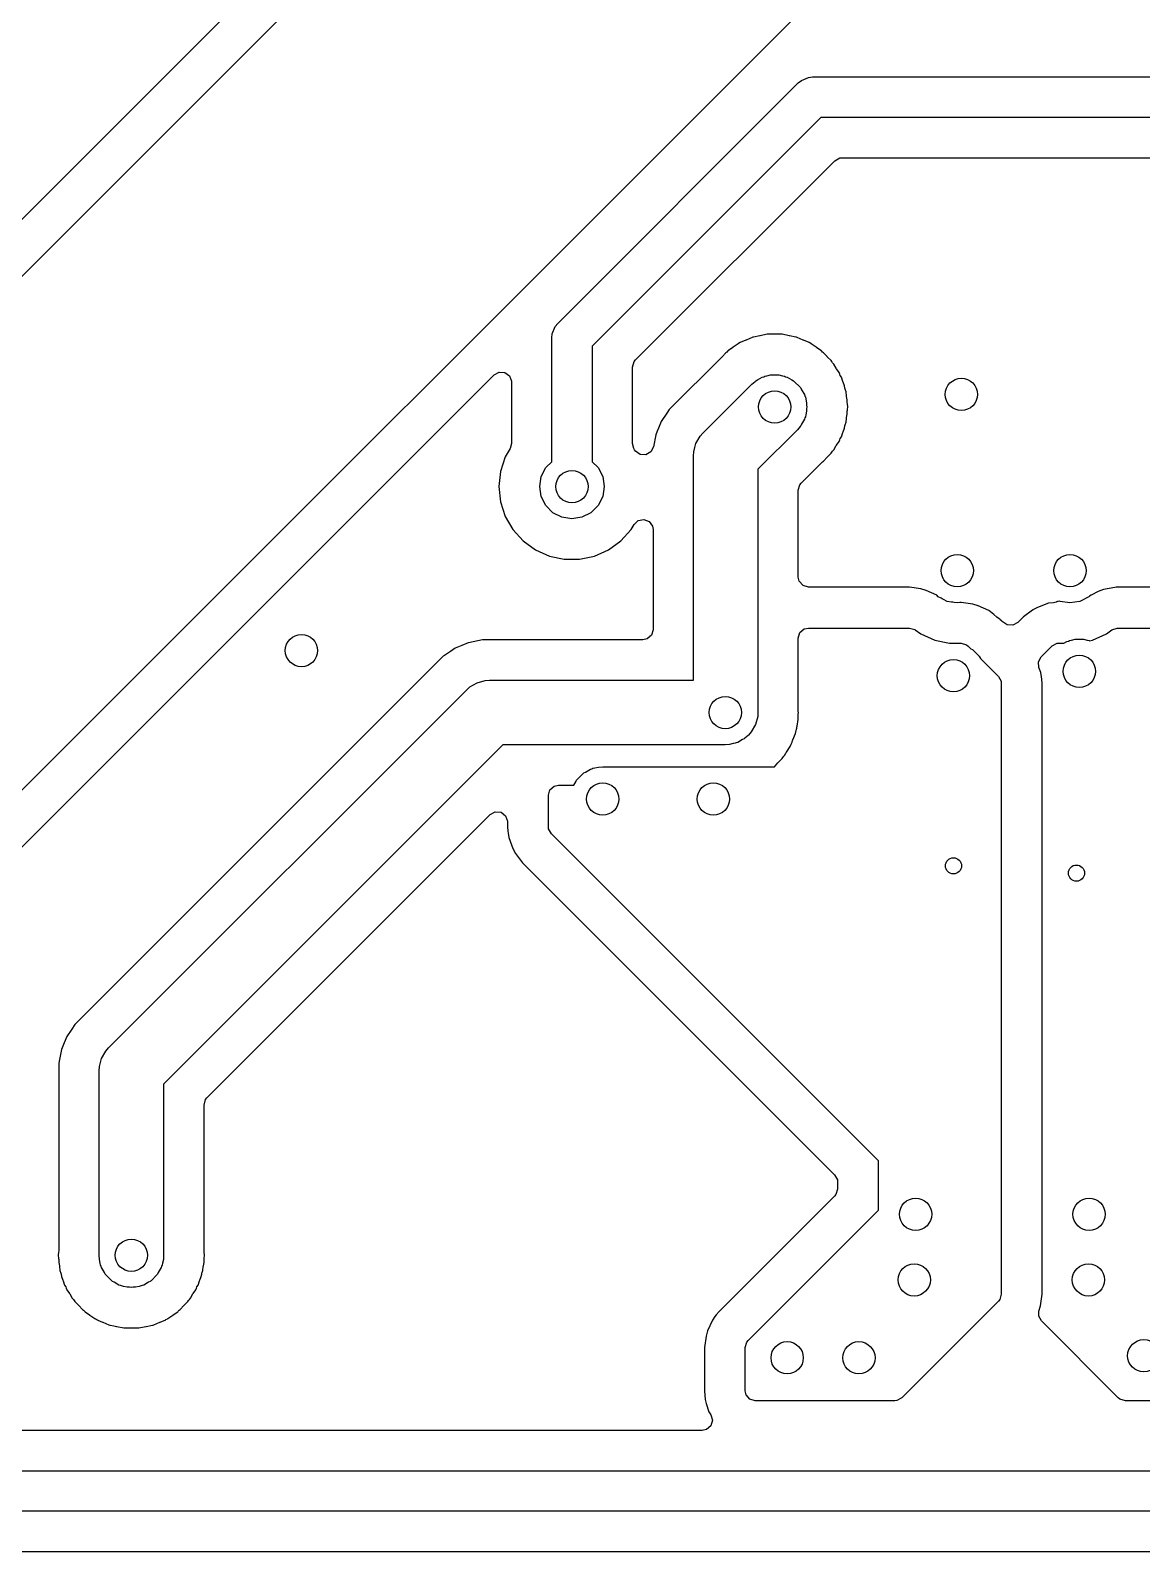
# Model space of a CAD drawing. Extents: x 0.21 to 3.39, y 0.21 to 2.59.
# Drawn here: x 0.756 to 1.298, y 0.715 to 1.458 of the extents above; entities that cross this region are included whole.
import ezdxf

# ---------------------------------------------------------------- set-up
doc = ezdxf.new("R2010")
doc.units = 0
doc.header["$MEASUREMENT"] = 0
doc.layers.add('BLACK', color=7, linetype='CONTINUOUS')

msp = doc.modelspace()

# ---------------------------------------------------------------- linework, layer by layer
at = {"layer": 'BLACK', "linetype": 'CONTINUOUS'}
for p, q in [((1.29105, 1.9049), (0.51597, 1.12982)), ((0.52268, 1.10866), (1.30686, 1.89284)), ((1.40619, 1.74162), (0.62201, 0.95744)), ((1.13044, 1.43196), (1.13193, 1.43318)), ((1.13193, 1.43318), (1.13548, 1.43465)), ((1.13193, 1.43318), (1.13193, 1.43318)), ((1.13548, 1.43465), (1.1374, 1.43484)), ((1.1374, 1.43484), (1.32692, 1.43484)), ((1.01304, 1.31456), (1.13044, 1.43196)), ((1.14148, 1.41516), (1.02984, 1.30352)), ((1.32692, 1.41516), (1.14148, 1.41516)), ((1.14819, 1.394), (1.15064, 1.39534)), ((1.15064, 1.39534), (1.15169, 1.39545)), ((1.15169, 1.39545), (1.31782, 1.39545)), ((1.051, 1.29681), (1.14819, 1.394)), ((1.01182, 1.31307), (1.01304, 1.31456)), ((1.01016, 1.3076), (1.01035, 1.30952)), ((1.01016, 1.24715), (1.01016, 1.3076)), ((1.01035, 1.30952), (1.01182, 1.31307)), ((1.01182, 1.31307), (1.01182, 1.31307)), ((1.10484, 1.30641), (1.10211, 1.30528)), ((1.10496, 1.30646), (1.10484, 1.30641)), ((1.10788, 1.30776), (1.10496, 1.30646)), ((1.1079, 1.30777), (1.10788, 1.30776)), ((1.10788, 1.30776), (1.10788, 1.30776)), ((1.10832, 1.3079), (1.1079, 1.30777)), ((1.10856, 1.30795), (1.10832, 1.30788)), ((1.10832, 1.30788), (1.10832, 1.3079)), ((1.11172, 1.30858), (1.10856, 1.30795)), ((1.11178, 1.30859), (1.11172, 1.30858)), ((1.11517, 1.30931), (1.11178, 1.30859)), ((1.12263, 1.30931), (1.11517, 1.30931)), ((1.11517, 1.30931), (1.11517, 1.30931)), ((1.12601, 1.30859), (1.12263, 1.30931)), ((1.12263, 1.30931), (1.12263, 1.30931)), ((1.12608, 1.30858), (1.12601, 1.30859)), ((1.12924, 1.30795), (1.12608, 1.30858)), ((1.12947, 1.30788), (1.12924, 1.30795)), ((1.12948, 1.3079), (1.12947, 1.30788)), ((1.1299, 1.30777), (1.12948, 1.3079)), ((1.12991, 1.30776), (1.1299, 1.30777)), ((1.13284, 1.30646), (1.12991, 1.30776)), ((1.12991, 1.30776), (1.12991, 1.30776)), ((1.13296, 1.30641), (1.13284, 1.30646)), ((1.13569, 1.30528), (1.13296, 1.30641)), ((1.02984, 1.30352), (1.02984, 1.24715)), ((1.09505, 1.30035), (1.09326, 1.29837)), ((1.09549, 1.30067), (1.09505, 1.30035)), ((1.09505, 1.30035), (1.09505, 1.30035)), ((1.09608, 1.30118), (1.09549, 1.30067)), ((1.0963, 1.3014), (1.09608, 1.30118)), ((1.09854, 1.3029), (1.0963, 1.3014)), ((1.0987, 1.30301), (1.09854, 1.3029)), ((1.10107, 1.30473), (1.0987, 1.30301)), ((1.10108, 1.30473), (1.10107, 1.30473)), ((1.10133, 1.30485), (1.10108, 1.30473)), ((1.10207, 1.30525), (1.10133, 1.30485)), ((1.10211, 1.30528), (1.10207, 1.30525)), ((1.10211, 1.30528), (1.10211, 1.30528)), ((1.13573, 1.30525), (1.13569, 1.30528)), ((1.13569, 1.30528), (1.13569, 1.30528)), ((1.13647, 1.30485), (1.13573, 1.30525)), ((1.13672, 1.30473), (1.13647, 1.30485)), ((1.1391, 1.30301), (1.13672, 1.30473)), ((1.13926, 1.3029), (1.1391, 1.30301)), ((1.1415, 1.3014), (1.13926, 1.3029)), ((1.14172, 1.30118), (1.1415, 1.3014)), ((1.1415, 1.3014), (1.1415, 1.3014)), ((1.14231, 1.30067), (1.14172, 1.30118)), ((1.14275, 1.30035), (1.14231, 1.30067)), ((1.1445, 1.29841), (1.14275, 1.30035)), ((1.14275, 1.30035), (1.14275, 1.30035)), ((1.04955, 1.29331), (1.05033, 1.29599)), ((1.04955, 1.25606), (1.04955, 1.29331)), ((1.05033, 1.29599), (1.051, 1.29681)), ((1.09308, 1.29818), (1.06746, 1.27256)), ((1.09326, 1.29837), (1.09308, 1.29818)), ((1.14454, 1.29837), (1.1445, 1.29841)), ((1.14472, 1.29818), (1.14454, 1.29837)), ((1.14644, 1.29646), (1.14472, 1.29818)), ((1.14676, 1.29598), (1.14644, 1.29646)), ((1.1472, 1.29542), (1.14676, 1.29598)), ((1.14774, 1.29481), (1.1472, 1.29542)), ((1.14894, 1.29273), (1.14774, 1.29481)), ((1.14911, 1.29246), (1.14894, 1.29273)), ((1.15032, 1.29065), (1.14911, 1.29246)), ((0.63164, 0.93921), (0.98198, 1.28955)), ((0.98198, 1.28955), (0.98444, 1.29089)), ((0.98444, 1.29089), (0.98723, 1.29069)), ((0.98723, 1.29069), (0.98946, 1.28902)), ((0.98946, 1.28902), (0.99044, 1.2864)), ((0.99044, 1.2864), (0.99045, 1.28604)), ((0.99045, 1.28604), (0.99045, 1.25606)), ((1.08386, 1.2611), (1.10776, 1.28499)), ((1.10776, 1.28499), (1.10931, 1.28635)), ((1.10931, 1.28635), (1.10951, 1.28647)), ((1.10951, 1.28647), (1.10964, 1.2866)), ((1.10964, 1.2866), (1.11047, 1.28702)), ((1.11047, 1.28702), (1.11287, 1.28841)), ((1.11287, 1.28841), (1.11355, 1.28859)), ((1.11355, 1.28859), (1.11403, 1.28884)), ((1.11403, 1.28884), (1.1151, 1.28901)), ((1.1151, 1.28901), (1.11684, 1.28947)), ((1.11684, 1.28947), (1.11805, 1.28947)), ((1.11805, 1.28947), (1.1189, 1.28961)), ((1.1189, 1.28961), (1.11975, 1.28947)), ((1.11975, 1.28947), (1.12095, 1.28947)), ((1.12095, 1.28947), (1.1227, 1.28901)), ((1.1227, 1.28901), (1.12377, 1.28884)), ((1.12377, 1.28884), (1.12425, 1.28859)), ((1.12425, 1.28859), (1.12493, 1.28841)), ((1.12493, 1.28841), (1.12733, 1.28702)), ((1.12733, 1.28702), (1.12816, 1.2866)), ((1.12816, 1.2866), (1.12829, 1.28647)), ((1.12829, 1.28647), (1.12849, 1.28635)), ((1.12849, 1.28635), (1.13139, 1.28345)), ((1.15064, 1.28988), (1.15032, 1.29065)), ((1.15064, 1.28987), (1.15064, 1.28988)), ((1.15093, 1.28929), (1.15064, 1.28987)), ((1.15146, 1.28836), (1.15093, 1.28929)), ((1.15213, 1.28632), (1.15146, 1.28836)), ((1.15146, 1.28836), (1.15146, 1.28836)), ((1.15226, 1.28596), (1.15213, 1.28632)), ((1.15299, 1.2842), (1.15226, 1.28596)), ((1.15321, 1.28311), (1.15299, 1.2842)), ((1.15299, 1.2842), (1.15299, 1.2842)), ((1.13139, 1.28345), (1.13151, 1.28325)), ((1.13151, 1.28325), (1.13164, 1.28312)), ((1.13164, 1.28312), (1.13206, 1.28229)), ((1.13206, 1.28229), (1.13345, 1.27989)), ((1.13345, 1.27989), (1.13363, 1.27921)), ((1.13363, 1.27921), (1.13388, 1.27873)), ((1.13388, 1.27873), (1.13405, 1.27766)), ((1.13405, 1.27766), (1.13451, 1.27591)), ((1.15335, 1.28255), (1.15321, 1.28311)), ((1.15377, 1.28127), (1.15335, 1.28255)), ((1.15378, 1.28113), (1.15377, 1.28127)), ((1.15396, 1.27941), (1.15378, 1.28113)), ((1.15403, 1.27896), (1.15396, 1.27941)), ((1.15435, 1.27735), (1.15403, 1.27896)), ((1.15435, 1.27598), (1.15435, 1.27735)), ((1.15435, 1.27735), (1.15435, 1.27735)), ((1.06636, 1.27091), (1.06358, 1.26675)), ((1.06746, 1.27256), (1.06636, 1.27091)), ((1.06636, 1.27091), (1.06636, 1.27091)), ((1.06746, 1.27256), (1.06746, 1.27256)), ((1.13405, 1.27006), (1.13388, 1.26899)), ((1.13451, 1.2718), (1.13405, 1.27006)), ((1.13451, 1.27591), (1.13451, 1.27471)), ((1.13451, 1.27471), (1.13465, 1.27386)), ((1.13465, 1.27386), (1.13451, 1.27301)), ((1.13451, 1.27301), (1.13451, 1.2718)), ((1.15403, 1.26876), (1.15435, 1.27037)), ((1.15438, 1.27546), (1.15435, 1.27598)), ((1.15435, 1.27174), (1.15438, 1.27226)), ((1.15435, 1.27037), (1.15435, 1.27174)), ((1.15455, 1.27386), (1.15438, 1.27546)), ((1.15438, 1.27226), (1.15441, 1.27256)), ((1.15441, 1.27256), (1.15455, 1.27386)), ((1.06163, 1.26204), (1.06091, 1.2603)), ((1.06225, 1.26353), (1.06163, 1.26204)), ((1.06358, 1.26675), (1.06225, 1.26353)), ((1.13003, 1.26272), (1.11075, 1.24344)), ((1.13139, 1.26427), (1.13003, 1.26272)), ((1.13151, 1.26447), (1.13139, 1.26427)), ((1.13164, 1.2646), (1.13151, 1.26447)), ((1.13206, 1.26543), (1.13164, 1.2646)), ((1.13345, 1.26783), (1.13206, 1.26543)), ((1.13363, 1.26851), (1.13345, 1.26783)), ((1.13388, 1.26899), (1.13363, 1.26851)), ((1.15213, 1.26139), (1.15226, 1.26176)), ((1.15226, 1.26176), (1.15299, 1.26352)), ((1.15299, 1.26352), (1.15321, 1.26461)), ((1.15321, 1.26461), (1.15335, 1.26517)), ((1.15335, 1.26517), (1.15377, 1.26645)), ((1.15377, 1.26645), (1.15396, 1.26831)), ((1.15396, 1.26831), (1.15403, 1.26876)), ((0.99045, 1.25606), (0.98979, 1.25358)), ((1.05021, 1.25358), (1.04955, 1.25606)), ((1.05974, 1.25445), (1.05845, 1.25197)), ((1.06091, 1.2603), (1.05974, 1.25445)), ((1.06091, 1.2603), (1.06091, 1.2603)), ((1.07996, 1.25415), (1.08045, 1.25599)), ((1.08045, 1.25599), (1.08251, 1.25955)), ((1.08251, 1.25955), (1.08386, 1.2611)), ((1.14774, 1.25291), (1.14894, 1.25499)), ((1.14894, 1.25499), (1.14911, 1.25526)), ((1.14911, 1.25526), (1.15032, 1.25707)), ((1.15032, 1.25707), (1.15064, 1.25785)), ((1.15064, 1.25785), (1.15093, 1.25843)), ((1.15093, 1.25843), (1.15146, 1.25936)), ((1.15146, 1.25936), (1.15213, 1.26139)), ((0.98743, 1.2495), (0.98513, 1.24241)), ((0.98979, 1.25358), (0.98743, 1.2495)), ((0.98743, 1.2495), (0.98743, 1.2495)), ((1.00726, 1.24426), (1.01016, 1.24715)), ((1.02984, 1.24715), (1.03274, 1.24426)), ((1.05058, 1.25293), (1.05021, 1.25358)), ((1.05096, 1.25237), (1.05058, 1.25293)), ((1.05323, 1.25074), (1.05096, 1.25237)), ((1.05602, 1.25059), (1.05323, 1.25074)), ((1.05845, 1.25197), (1.05602, 1.25059)), ((1.07925, 1.24996), (1.07939, 1.25202)), ((1.07925, 1.14051), (1.07925, 1.24996)), ((1.07939, 1.25202), (1.07996, 1.25415)), ((1.14172, 1.24654), (1.14231, 1.24705)), ((1.14231, 1.24705), (1.14275, 1.24737)), ((1.14275, 1.24737), (1.14454, 1.24935)), ((1.14454, 1.24935), (1.14472, 1.24954)), ((1.14472, 1.24954), (1.14644, 1.25126)), ((1.14644, 1.25126), (1.14676, 1.25174)), ((1.14676, 1.25174), (1.1472, 1.2523)), ((1.1472, 1.2523), (1.14774, 1.25291)), ((0.98513, 1.24241), (0.98435, 1.235)), ((1.00425, 1.235), (1.00502, 1.23987)), ((1.00502, 1.23987), (1.00726, 1.24426)), ((1.03274, 1.24426), (1.03498, 1.23987)), ((1.03498, 1.23987), (1.03575, 1.235)), ((1.11075, 1.24344), (1.11075, 1.12494)), ((1.13191, 1.23673), (1.14172, 1.24654)), ((0.98435, 1.235), (0.98513, 1.22759)), ((1.00502, 1.23013), (1.00425, 1.235)), ((1.03575, 1.235), (1.03498, 1.23013)), ((1.13045, 1.23322), (1.13124, 1.2359)), ((1.13045, 1.19086), (1.13045, 1.23322)), ((1.13124, 1.2359), (1.13191, 1.23673)), ((0.98513, 1.22759), (0.98743, 1.2205)), ((1.00726, 1.22574), (1.00502, 1.23013)), ((1.01074, 1.22226), (1.00726, 1.22574)), ((1.03274, 1.22574), (1.02926, 1.22226)), ((1.03498, 1.23013), (1.03274, 1.22574)), ((0.98743, 1.2205), (0.98743, 1.2205)), ((0.98743, 1.2205), (0.99116, 1.21405)), ((1.01513, 1.22002), (1.01074, 1.22226)), ((1.02, 1.21925), (1.01513, 1.22002)), ((1.02487, 1.22002), (1.02, 1.21925)), ((1.02926, 1.22226), (1.02487, 1.22002)), ((1.05029, 1.21656), (1.05231, 1.21849)), ((1.05231, 1.21849), (1.05506, 1.21902)), ((1.05506, 1.21902), (1.05765, 1.21798)), ((1.05765, 1.21798), (1.05927, 1.2157)), ((0.99116, 1.21405), (0.99116, 1.21405)), ((0.99116, 1.21405), (0.99615, 1.20851)), ((1.04385, 1.20851), (1.04884, 1.21405)), ((1.04884, 1.21405), (1.05029, 1.21656)), ((1.05927, 1.2157), (1.05955, 1.21408)), ((1.05955, 1.21408), (1.05955, 1.16518)), ((0.99615, 1.20851), (1.00218, 1.20413)), ((1.00218, 1.20413), (1.00218, 1.20413)), ((1.00218, 1.20413), (1.00222, 1.20411)), ((1.00222, 1.20411), (1.00898, 1.2011)), ((1.03102, 1.2011), (1.03782, 1.20413)), ((1.03782, 1.20413), (1.04385, 1.20851)), ((1.03782, 1.20413), (1.03782, 1.20413)), ((1.03782, 1.20413), (1.03782, 1.20413)), ((1.03782, 1.20413), (1.03782, 1.20413)), ((1.00898, 1.2011), (1.01627, 1.19955)), ((1.01627, 1.19955), (1.02373, 1.19955)), ((1.02373, 1.19955), (1.03102, 1.2011)), ((1.1309, 1.1888), (1.13045, 1.19086)), ((1.13273, 1.18669), (1.1309, 1.1888)), ((1.13541, 1.1859), (1.13273, 1.18669)), ((1.18464, 1.1859), (1.13541, 1.1859)), ((1.19024, 1.1851), (1.18464, 1.1859)), ((1.18464, 1.1859), (1.18464, 1.1859)), ((1.19288, 1.18432), (1.19024, 1.1851)), ((1.19024, 1.1851), (1.19024, 1.1851)), ((1.19804, 1.18197), (1.19288, 1.18432)), ((1.19874, 1.18126), (1.19804, 1.18197)), ((1.19804, 1.18197), (1.19804, 1.18197)), ((1.19804, 1.18197), (1.19804, 1.18197)), ((1.2001, 1.18057), (1.19874, 1.18126)), ((1.20066, 1.18025), (1.2001, 1.18057)), ((1.20125, 1.17998), (1.20066, 1.18025)), ((1.20313, 1.17902), (1.20125, 1.17998)), ((1.27226, 1.18126), (1.26787, 1.17902)), ((1.27258, 1.18158), (1.27226, 1.18126)), ((1.27331, 1.18197), (1.27258, 1.18158)), ((1.27681, 1.18381), (1.27331, 1.18197)), ((1.2794, 1.18474), (1.27681, 1.18381)), ((1.28495, 1.18586), (1.2794, 1.18474)), ((1.28552, 1.18589), (1.28495, 1.18586)), ((1.28553, 1.18589), (1.28552, 1.18589)), ((1.28552, 1.18589), (1.28552, 1.18589)), ((1.28552, 1.18589), (1.28552, 1.18589)), ((1.2858, 1.18589), (1.28553, 1.18589)), ((1.28636, 1.1859), (1.2858, 1.18589)), ((1.33241, 1.1859), (1.28636, 1.1859)), ((1.28636, 1.1859), (1.28636, 1.1859)), ((1.20522, 1.17869), (1.20313, 1.17902)), ((1.20586, 1.17856), (1.20522, 1.17869)), ((1.2065, 1.17849), (1.20586, 1.17856)), ((1.208, 1.17825), (1.2065, 1.17849)), ((1.20924, 1.17845), (1.208, 1.17825)), ((1.20993, 1.17845), (1.20924, 1.17845)), ((1.21554, 1.17764), (1.20993, 1.17845)), ((1.20993, 1.17845), (1.20993, 1.17845)), ((1.21818, 1.17687), (1.21554, 1.17764)), ((1.21554, 1.17764), (1.21554, 1.17764)), ((1.22333, 1.17451), (1.21818, 1.17687)), ((1.22506, 1.17327), (1.22333, 1.17451)), ((1.22333, 1.17451), (1.22333, 1.17451)), ((1.22333, 1.17451), (1.22333, 1.17451)), ((1.22587, 1.17261), (1.22506, 1.17327)), ((1.22735, 1.17128), (1.22587, 1.17261)), ((1.24479, 1.17479), (1.24025, 1.1714)), ((1.24481, 1.17481), (1.24479, 1.17479)), ((1.24487, 1.17484), (1.24481, 1.17481)), ((1.2472, 1.17611), (1.24487, 1.17484)), ((1.25251, 1.17809), (1.2472, 1.17611)), ((1.25501, 1.17836), (1.25251, 1.17809)), ((1.25629, 1.17871), (1.25501, 1.17836)), ((1.2563, 1.1787), (1.25629, 1.17871)), ((1.25638, 1.17873), (1.2563, 1.1787)), ((1.25649, 1.17876), (1.25638, 1.17873)), ((1.25654, 1.17879), (1.25649, 1.17876)), ((1.25656, 1.17879), (1.25654, 1.17879)), ((1.25698, 1.17892), (1.25656, 1.17879)), ((1.25722, 1.17897), (1.25698, 1.1789)), ((1.25698, 1.1789), (1.25698, 1.17892)), ((1.25795, 1.17912), (1.25722, 1.17897)), ((1.25722, 1.17897), (1.25722, 1.17897)), ((1.25722, 1.17897), (1.25722, 1.17897)), ((1.25813, 1.17902), (1.25795, 1.17912)), ((1.263, 1.17825), (1.25813, 1.17902)), ((1.26787, 1.17902), (1.263, 1.17825)), ((1.05955, 1.16518), (1.05876, 1.1625)), ((1.13123, 1.16376), (1.13331, 1.16556)), ((1.13331, 1.16556), (1.13533, 1.166)), ((1.13533, 1.166), (1.18464, 1.166)), ((1.18464, 1.166), (1.18728, 1.16522)), ((1.18728, 1.16522), (1.18751, 1.16507)), ((1.22791, 1.17085), (1.22735, 1.17128)), ((1.22874, 1.17029), (1.22791, 1.17085)), ((1.22896, 1.17007), (1.22874, 1.17029)), ((1.22874, 1.17029), (1.22874, 1.17029)), ((1.22874, 1.17029), (1.22874, 1.17029)), ((1.22955, 1.16957), (1.22896, 1.17007)), ((1.22999, 1.16925), (1.22955, 1.16957)), ((1.23034, 1.16887), (1.22999, 1.16925)), ((1.23229, 1.16754), (1.23034, 1.16887)), ((1.23508, 1.16734), (1.23229, 1.16754)), ((1.23753, 1.16868), (1.23508, 1.16734)), ((1.24025, 1.1714), (1.23753, 1.16868)), ((1.28349, 1.16507), (1.28608, 1.16599)), ((1.28608, 1.16599), (1.28636, 1.166)), ((1.28636, 1.166), (1.33241, 1.166)), ((0.96942, 1.15886), (0.9662, 1.15752)), ((0.96943, 1.15886), (0.96942, 1.15886)), ((0.97627, 1.16022), (0.96943, 1.15886)), ((1.05459, 1.16022), (0.97627, 1.16022)), ((1.05665, 1.16067), (1.05459, 1.16022)), ((1.05876, 1.1625), (1.05665, 1.16067)), ((1.13045, 1.16112), (1.13123, 1.16376)), ((1.13045, 1.1252), (1.13045, 1.16112)), ((1.18751, 1.16507), (1.19018, 1.16313)), ((1.19018, 1.16313), (1.19018, 1.16313)), ((1.19018, 1.16313), (1.19698, 1.1601)), ((1.19698, 1.1601), (1.19698, 1.1601)), ((1.19698, 1.1601), (1.20427, 1.15855)), ((1.20427, 1.15855), (1.20427, 1.15855)), ((1.20427, 1.15855), (1.20993, 1.15855)), ((1.20993, 1.15855), (1.21257, 1.15777)), ((1.21257, 1.15777), (1.21338, 1.15712)), ((1.25433, 1.15733), (1.25674, 1.15864)), ((1.25674, 1.15864), (1.25879, 1.15865)), ((1.25879, 1.15865), (1.25927, 1.15855)), ((1.25927, 1.15855), (1.25927, 1.15855)), ((1.25927, 1.15855), (1.26, 1.15855)), ((1.26, 1.15855), (1.26153, 1.15943)), ((1.26153, 1.15943), (1.26221, 1.15961)), ((1.26221, 1.15961), (1.26269, 1.15986)), ((1.26269, 1.15986), (1.26376, 1.16003)), ((1.26376, 1.16003), (1.2655, 1.1605)), ((1.2655, 1.1605), (1.26671, 1.1605)), ((1.26671, 1.1605), (1.26756, 1.16063)), ((1.26756, 1.16063), (1.26841, 1.1605)), ((1.26841, 1.1605), (1.26961, 1.1605)), ((1.26961, 1.1605), (1.27136, 1.16003)), ((1.27136, 1.16003), (1.27243, 1.15986)), ((1.27243, 1.15986), (1.27256, 1.15979)), ((1.27256, 1.15979), (1.27402, 1.1601)), ((1.27402, 1.1601), (1.28082, 1.16313)), ((1.28082, 1.16313), (1.28282, 1.16458)), ((1.28282, 1.16458), (1.28349, 1.16507)), ((0.95717, 1.1523), (0.77746, 0.9726)), ((0.95772, 1.15267), (0.95717, 1.1523)), ((0.95717, 1.1523), (0.95717, 1.1523)), ((0.96065, 1.15463), (0.95772, 1.15267)), ((0.96297, 1.15618), (0.96065, 1.15463)), ((0.96065, 1.15463), (0.96065, 1.15463)), ((0.96471, 1.15691), (0.96297, 1.15618)), ((0.9662, 1.15752), (0.96471, 1.15691)), ((0.9662, 1.15752), (0.9662, 1.15752)), ((1.21338, 1.15712), (1.21459, 1.15591)), ((1.21459, 1.15591), (1.2154, 1.1555)), ((1.2154, 1.1555), (1.21553, 1.15536)), ((1.21553, 1.15536), (1.21573, 1.15525)), ((1.21573, 1.15525), (1.21864, 1.15234)), ((1.21864, 1.15234), (1.21875, 1.15214)), ((1.21875, 1.15214), (1.21888, 1.15201)), ((1.21888, 1.15201), (1.21929, 1.15121)), ((1.21929, 1.15121), (1.22807, 1.14243)), ((1.24767, 1.14958), (1.24899, 1.15199)), ((1.24899, 1.15199), (1.25433, 1.15733)), ((1.24787, 1.14683), (1.24767, 1.14958)), ((1.24884, 1.14425), (1.24787, 1.14683)), ((1.24918, 1.14214), (1.24884, 1.14425)), ((0.79386, 0.96114), (0.96863, 1.1359)), ((0.96863, 1.1359), (0.97018, 1.13726)), ((0.97018, 1.13726), (0.97374, 1.13932)), ((0.97374, 1.13932), (0.97771, 1.14038)), ((0.97771, 1.14038), (0.97977, 1.14051)), ((0.97977, 1.14051), (1.07925, 1.14051)), ((1.22807, 1.14243), (1.22939, 1.14002)), ((1.22939, 1.14002), (1.2295, 1.13898)), ((1.2295, 1.13898), (1.2295, 0.84102)), ((1.24929, 1.14111), (1.24918, 1.14214)), ((1.2494, 1.13898), (1.24929, 1.14111)), ((1.2494, 0.84102), (1.2494, 1.13898)), ((1.11061, 1.12289), (1.10955, 1.11892)), ((1.11075, 1.12494), (1.11061, 1.12289)), ((1.1298, 1.11816), (1.13045, 1.12145)), ((1.13047, 1.12484), (1.13045, 1.1252)), ((1.13045, 1.12433), (1.13047, 1.12469)), ((1.13045, 1.12145), (1.13045, 1.12433)), ((1.13047, 1.12469), (1.13047, 1.12484)), ((1.10596, 1.11363), (1.10441, 1.11227)), ((1.10614, 1.11381), (1.10596, 1.11363)), ((1.10749, 1.11536), (1.10614, 1.11381)), ((1.10955, 1.11892), (1.10749, 1.11536)), ((1.12781, 1.11151), (1.12909, 1.1146)), ((1.12909, 1.1146), (1.1295, 1.11664)), ((1.1295, 1.11664), (1.12964, 1.11719)), ((1.12964, 1.11719), (1.12969, 1.11735)), ((1.12969, 1.11735), (1.12973, 1.11772)), ((1.12973, 1.11772), (1.1298, 1.11816)), ((0.98629, 1.10902), (0.82075, 0.94348)), ((1.09482, 1.10902), (0.98629, 1.10902)), ((1.09688, 1.10915), (1.09482, 1.10902)), ((1.09862, 1.10962), (1.09688, 1.10915)), ((1.09969, 1.10979), (1.09862, 1.10962)), ((1.10018, 1.11004), (1.09969, 1.10979)), ((1.10085, 1.11022), (1.10018, 1.11004)), ((1.10326, 1.11161), (1.10085, 1.11022)), ((1.10408, 1.11203), (1.10326, 1.11161)), ((1.10421, 1.11216), (1.10408, 1.11203)), ((1.10441, 1.11227), (1.10421, 1.11216)), ((1.12466, 1.10552), (1.12642, 1.10815)), ((1.12642, 1.10815), (1.12693, 1.10939)), ((1.12693, 1.10939), (1.12721, 1.10996)), ((1.12721, 1.10996), (1.12739, 1.11027)), ((1.12739, 1.11027), (1.12768, 1.11115)), ((1.12768, 1.11115), (1.12781, 1.11151)), ((1.03294, 1.09821), (1.035, 1.09835)), ((1.035, 1.09835), (1.11874, 1.09835)), ((1.11874, 1.09835), (1.12046, 1.10026)), ((1.12046, 1.10026), (1.12064, 1.10044)), ((1.12064, 1.10044), (1.12254, 1.10234)), ((1.12254, 1.10234), (1.12291, 1.1029)), ((1.12291, 1.1029), (1.12334, 1.10346)), ((1.12334, 1.10346), (1.12366, 1.10381)), ((1.12366, 1.10381), (1.1245, 1.10525)), ((1.12366, 1.10381), (1.12366, 1.10381)), ((1.12366, 1.10381), (1.12366, 1.10381)), ((1.1245, 1.10525), (1.12466, 1.10552)), ((1.02085, 1.08931), (1.02184, 1.09103)), ((1.02184, 1.09103), (1.02226, 1.09185)), ((1.02226, 1.09185), (1.02239, 1.09199)), ((1.02239, 1.09199), (1.02251, 1.09219)), ((1.02251, 1.09219), (1.02541, 1.09509)), ((1.02541, 1.09509), (1.02561, 1.09521)), ((1.02561, 1.09521), (1.02574, 1.09534)), ((1.02574, 1.09534), (1.02657, 1.09576)), ((1.02657, 1.09576), (1.02897, 1.09715)), ((1.02897, 1.09715), (1.02965, 1.09733)), ((1.02965, 1.09733), (1.03013, 1.09758)), ((1.03013, 1.09758), (1.0312, 1.09775)), ((1.0312, 1.09775), (1.03294, 1.09821)), ((1.0085, 1.08443), (1.00927, 1.08707)), ((1.0085, 1.06902), (1.0085, 1.08443)), ((1.00927, 1.08707), (1.01135, 1.08887)), ((1.01135, 1.08887), (1.01338, 1.08931)), ((1.01338, 1.08931), (1.02085, 1.08931)), ((0.98013, 1.07499), (0.98258, 1.07633)), ((0.98258, 1.07633), (0.98537, 1.07613)), ((0.98537, 1.07613), (0.98761, 1.07446)), ((0.84191, 0.93677), (0.98013, 1.07499)), ((0.98761, 1.07446), (0.98859, 1.07184)), ((0.98859, 1.07184), (0.9886, 1.07148)), ((0.9886, 1.07148), (0.9886, 1.06902)), ((0.9886, 1.06902), (0.98871, 1.0669)), ((1.00861, 1.06798), (1.0085, 1.06902)), ((0.98871, 1.0669), (0.98871, 1.06689)), ((0.98871, 1.06689), (0.98882, 1.06586)), ((0.98882, 1.06586), (0.98882, 1.06586)), ((0.98882, 1.06586), (0.98882, 1.06586)), ((0.98882, 1.06586), (0.98882, 1.06586)), ((0.98882, 1.06586), (0.98916, 1.06375)), ((0.98916, 1.06375), (0.98916, 1.06375)), ((0.98916, 1.06375), (0.98916, 1.06375)), ((0.98916, 1.06375), (0.99114, 1.05845)), ((1.00993, 1.06557), (1.00861, 1.06798)), ((1.1695, 0.906), (1.00993, 1.06557)), ((0.99114, 1.05845), (0.99114, 1.05845)), ((0.99114, 1.05845), (0.99246, 1.05603)), ((0.99246, 1.05603), (0.99586, 1.0515)), ((0.99586, 1.0515), (1.14815, 0.89921)), ((0.77746, 0.9726), (0.77591, 0.97027)), ((0.77746, 0.9726), (0.77746, 0.9726)), ((0.77358, 0.96679), (0.77225, 0.96357)), ((0.77591, 0.97027), (0.77358, 0.96679)), ((0.77091, 0.96034), (0.7698, 0.95476)), ((0.77225, 0.96357), (0.77091, 0.96034)), ((0.77091, 0.96034), (0.77091, 0.96034)), ((0.79045, 0.95603), (0.79251, 0.95959)), ((0.79251, 0.95959), (0.79386, 0.96114)), ((0.7698, 0.95476), (0.76955, 0.95349)), ((0.76955, 0.95349), (0.76955, 0.86212)), ((0.7698, 0.95476), (0.7698, 0.95476)), ((0.78925, 0.95), (0.78939, 0.95206)), ((0.78925, 0.86), (0.78925, 0.95)), ((0.78939, 0.95206), (0.78993, 0.95407)), ((0.78993, 0.95407), (0.79045, 0.95603)), ((0.82075, 0.94348), (0.82075, 0.86)), ((0.84045, 0.93326), (0.84124, 0.93594)), ((0.84124, 0.93594), (0.84191, 0.93677)), ((0.84045, 0.86212), (0.84045, 0.93326)), ((1.1695, 0.882), (1.1695, 0.906)), ((1.14815, 0.89921), (1.14949, 0.89676)), ((1.1496, 0.8923), (1.14881, 0.88962)), ((1.14949, 0.89676), (1.1496, 0.8957)), ((1.1496, 0.8957), (1.1496, 0.8923)), ((1.14815, 0.88879), (1.09186, 0.8325)), ((1.14881, 0.88962), (1.14815, 0.88879)), ((1.12852, 0.84102), (1.1695, 0.882)), ((0.76952, 0.8616), (0.76935, 0.86)), ((0.76955, 0.86212), (0.76952, 0.8616)), ((0.84048, 0.8616), (0.84045, 0.86212)), ((0.84065, 0.86), (0.84048, 0.8616)), ((0.76935, 0.86), (0.76952, 0.8584)), ((0.76952, 0.8584), (0.76955, 0.85788)), ((0.76955, 0.85788), (0.76955, 0.85651)), ((0.76955, 0.85651), (0.76987, 0.8549)), ((0.76987, 0.8549), (0.76994, 0.85445)), ((0.76994, 0.85445), (0.77013, 0.85259)), ((0.78939, 0.85794), (0.78925, 0.86)), ((0.78985, 0.8562), (0.78939, 0.85794)), ((0.79002, 0.85513), (0.78985, 0.8562)), ((0.79027, 0.85465), (0.79002, 0.85513)), ((0.79045, 0.85397), (0.79027, 0.85465)), ((0.79184, 0.85157), (0.79045, 0.85397)), ((0.81955, 0.85397), (0.81816, 0.85157)), ((0.81973, 0.85465), (0.81955, 0.85397)), ((0.81998, 0.85513), (0.81973, 0.85465)), ((0.82015, 0.8562), (0.81998, 0.85513)), ((0.82061, 0.85794), (0.82015, 0.8562)), ((0.82075, 0.86), (0.82061, 0.85794)), ((0.83987, 0.85259), (0.84006, 0.85445)), ((0.84006, 0.85445), (0.84013, 0.8549)), ((0.84013, 0.8549), (0.84045, 0.85651)), ((0.84045, 0.85788), (0.84048, 0.8584)), ((0.84045, 0.85651), (0.84045, 0.85788)), ((0.84048, 0.8584), (0.84065, 0.86)), ((0.77013, 0.85259), (0.77055, 0.85131)), ((0.77055, 0.85131), (0.77069, 0.85075)), ((0.77069, 0.85075), (0.77091, 0.84966)), ((0.77091, 0.84966), (0.77091, 0.84966)), ((0.77091, 0.84966), (0.77164, 0.8479)), ((0.77164, 0.8479), (0.77177, 0.84753)), ((0.77177, 0.84753), (0.77177, 0.84753)), ((0.77177, 0.84753), (0.77243, 0.8455)), ((0.79226, 0.85074), (0.79184, 0.85157)), ((0.79239, 0.85061), (0.79226, 0.85074)), ((0.79251, 0.85041), (0.79239, 0.85061)), ((0.79541, 0.84751), (0.79251, 0.85041)), ((0.79561, 0.84739), (0.79541, 0.84751)), ((0.79574, 0.84726), (0.79561, 0.84739)), ((0.79657, 0.84684), (0.79574, 0.84726)), ((0.79897, 0.84545), (0.79657, 0.84684)), ((0.81343, 0.84684), (0.81103, 0.84545)), ((0.81426, 0.84726), (0.81343, 0.84684)), ((0.81439, 0.84739), (0.81426, 0.84726)), ((0.81459, 0.84751), (0.81439, 0.84739)), ((0.81749, 0.85041), (0.81459, 0.84751)), ((0.81761, 0.85061), (0.81749, 0.85041)), ((0.81774, 0.85074), (0.81761, 0.85061)), ((0.81816, 0.85157), (0.81774, 0.85074)), ((0.83757, 0.8455), (0.83823, 0.84754)), ((0.83823, 0.84754), (0.83836, 0.8479)), ((0.83836, 0.8479), (0.83909, 0.84966)), ((0.83909, 0.84966), (0.83931, 0.85075)), ((0.83931, 0.85075), (0.83945, 0.85131)), ((0.83945, 0.85131), (0.83987, 0.85259)), ((0.77243, 0.8455), (0.77243, 0.8455)), ((0.77243, 0.8455), (0.77243, 0.8455)), ((0.77243, 0.8455), (0.77297, 0.84457)), ((0.77297, 0.84457), (0.77326, 0.84399)), ((0.77326, 0.84399), (0.77358, 0.84321)), ((0.77358, 0.84321), (0.77479, 0.8414)), ((0.77479, 0.8414), (0.77496, 0.84113)), ((0.77496, 0.84113), (0.77616, 0.83905)), ((0.77616, 0.83905), (0.77616, 0.83905)), ((0.77616, 0.83905), (0.7767, 0.83844)), ((0.79965, 0.84527), (0.79897, 0.84545)), ((0.80013, 0.84502), (0.79965, 0.84527)), ((0.8012, 0.84485), (0.80013, 0.84502)), ((0.80294, 0.84439), (0.8012, 0.84485)), ((0.80415, 0.84439), (0.80294, 0.84439)), ((0.805, 0.84425), (0.80415, 0.84439)), ((0.80585, 0.84439), (0.805, 0.84425)), ((0.80706, 0.84439), (0.80585, 0.84439)), ((0.8088, 0.84485), (0.80706, 0.84439)), ((0.80987, 0.84502), (0.8088, 0.84485)), ((0.81035, 0.84527), (0.80987, 0.84502)), ((0.81103, 0.84545), (0.81035, 0.84527)), ((0.8333, 0.83844), (0.83384, 0.83905)), ((0.83384, 0.83905), (0.83504, 0.84113)), ((0.83504, 0.84113), (0.83521, 0.8414)), ((0.83521, 0.8414), (0.83642, 0.84321)), ((0.83642, 0.84321), (0.83674, 0.84399)), ((0.83674, 0.84399), (0.83703, 0.84457)), ((0.83703, 0.84457), (0.83757, 0.8455)), ((1.10593, 0.81843), (1.12852, 0.84102)), ((1.2295, 0.84102), (1.22873, 0.83838)), ((1.2486, 0.83542), (1.2494, 0.84102)), ((0.7767, 0.83844), (0.77714, 0.83788)), ((0.77714, 0.83788), (0.77746, 0.8374)), ((0.77746, 0.8374), (0.77918, 0.83568)), ((0.77918, 0.83568), (0.77936, 0.83549)), ((0.77936, 0.83549), (0.78115, 0.83351)), ((0.78115, 0.83351), (0.78159, 0.83319)), ((0.78159, 0.83319), (0.78218, 0.83268)), ((0.78218, 0.83268), (0.7824, 0.83246)), ((0.7824, 0.83246), (0.78464, 0.83096)), ((0.82535, 0.83096), (0.8276, 0.83246)), ((0.8276, 0.83246), (0.82782, 0.83268)), ((0.82782, 0.83268), (0.82841, 0.83319)), ((0.82841, 0.83319), (0.82885, 0.83351)), ((0.82885, 0.83351), (0.83064, 0.83549)), ((0.82885, 0.83351), (0.82885, 0.83351)), ((0.82885, 0.83351), (0.82885, 0.83351)), ((0.83064, 0.83549), (0.83082, 0.83568)), ((0.83082, 0.83568), (0.83254, 0.8374)), ((0.83254, 0.8374), (0.83286, 0.83788)), ((0.83286, 0.83788), (0.8333, 0.83844)), ((1.09186, 0.8325), (1.09043, 0.83092)), ((1.22807, 0.83757), (1.18093, 0.79043)), ((1.22873, 0.83838), (1.22807, 0.83757)), ((1.24773, 0.83036), (1.24782, 0.83278)), ((1.24782, 0.83278), (1.2486, 0.83541)), ((1.2486, 0.83541), (1.2486, 0.83541)), ((1.2486, 0.83541), (1.2486, 0.83542)), ((1.2486, 0.83541), (1.2486, 0.83541)), ((0.78464, 0.83096), (0.7848, 0.83085)), ((0.7848, 0.83085), (0.78718, 0.82913)), ((0.78718, 0.82913), (0.7873, 0.82907)), ((0.7873, 0.82907), (0.78743, 0.82901)), ((0.78743, 0.82901), (0.78817, 0.82861)), ((0.78817, 0.82861), (0.78821, 0.82858)), ((0.78821, 0.82858), (0.7887, 0.82838)), ((0.7887, 0.82838), (0.79095, 0.82745)), ((0.79095, 0.82745), (0.79106, 0.8274)), ((0.79106, 0.8274), (0.79398, 0.8261)), ((0.79398, 0.8261), (0.794, 0.82609)), ((0.794, 0.82609), (0.79442, 0.82596)), ((0.79442, 0.82596), (0.79443, 0.82598)), ((0.79443, 0.82598), (0.79466, 0.82591)), ((0.79466, 0.82591), (0.79466, 0.82591)), ((0.79466, 0.82591), (0.79642, 0.82556)), ((0.79642, 0.82556), (0.79782, 0.82528)), ((0.79782, 0.82528), (0.79788, 0.82527)), ((0.79788, 0.82527), (0.80127, 0.82455)), ((0.80127, 0.82455), (0.80127, 0.82455)), ((0.80127, 0.82455), (0.80873, 0.82455)), ((0.80873, 0.82455), (0.81212, 0.82527)), ((0.80873, 0.82455), (0.80873, 0.82455)), ((0.81212, 0.82527), (0.81217, 0.82528)), ((0.81217, 0.82528), (0.81534, 0.82591)), ((0.81534, 0.82591), (0.81557, 0.82598)), ((0.81534, 0.82591), (0.81534, 0.82591)), ((0.81557, 0.82598), (0.81558, 0.82596)), ((0.81558, 0.82596), (0.816, 0.82609)), ((0.816, 0.82609), (0.81602, 0.8261)), ((0.81602, 0.8261), (0.81894, 0.8274)), ((0.81894, 0.8274), (0.81905, 0.82745)), ((0.81905, 0.82745), (0.82179, 0.82858)), ((0.82179, 0.82858), (0.82183, 0.82861)), ((0.82183, 0.82861), (0.82257, 0.82901)), ((0.82257, 0.82901), (0.82282, 0.82913)), ((0.82282, 0.82913), (0.8252, 0.83085)), ((0.8252, 0.83085), (0.82535, 0.83096)), ((1.08853, 0.82838), (1.08618, 0.82322)), ((1.08978, 0.8301), (1.08853, 0.82838)), ((1.09043, 0.83092), (1.08978, 0.8301)), ((1.24905, 0.82795), (1.24773, 0.83036)), ((1.28657, 0.79043), (1.24905, 0.82795)), ((1.0854, 0.82058), (1.0846, 0.81498)), ((1.08618, 0.82322), (1.0854, 0.82059)), ((1.0854, 0.82059), (1.0854, 0.82058)), ((1.1045, 0.81498), (1.10528, 0.81762)), ((1.10528, 0.81762), (1.10593, 0.81843)), ((1.0846, 0.81498), (1.0846, 0.79388)), ((1.1045, 0.79388), (1.1045, 0.81498)), ((1.0846, 0.79388), (1.08505, 0.78965)), ((1.08505, 0.78965), (1.08505, 0.78965)), ((1.08505, 0.78965), (1.08549, 0.78762)), ((1.08549, 0.78762), (1.08549, 0.78762)), ((1.08549, 0.78762), (1.08684, 0.78359)), ((1.10494, 0.79185), (1.1045, 0.79388)), ((1.10674, 0.78978), (1.10494, 0.79185)), ((1.10938, 0.789), (1.10674, 0.78978)), ((1.17748, 0.789), (1.10938, 0.789)), ((1.17852, 0.78911), (1.17748, 0.789)), ((1.18093, 0.79043), (1.17852, 0.78911)), ((1.28738, 0.78978), (1.28657, 0.79043)), ((1.29002, 0.789), (1.28738, 0.78978)), ((1.35812, 0.789), (1.29002, 0.789)), ((1.08684, 0.78359), (1.08774, 0.78219)), ((1.08774, 0.78219), (1.08852, 0.77951)), ((1.08852, 0.77951), (1.08774, 0.77683)), ((1.08356, 0.77455), (0.65626, 0.77455)), ((1.08562, 0.775), (1.08356, 0.77455)), ((1.08774, 0.77683), (1.08562, 0.775)), ((0.64715, 0.75484), (1.52392, 0.75484)), ((1.528, 0.73516), (0.64715, 0.73516)), ((0.65626, 0.71545), (1.53091, 0.71545))]:
    msp.add_line(p, q, dxfattribs=at)
at = {"layer": 'BLACK'}
for centre, radius in [((1.21, 1.28), 0.00787), ((1.1189, 1.27386), 0.00787), ((1.02, 1.235), 0.00787), ((1.208, 1.194), 0.00787), ((1.263, 1.194), 0.00787), ((0.888, 1.155), 0.00787), ((1.20614, 1.14276), 0.00787), ((1.26756, 1.14488), 0.00787), ((1.09482, 1.12477), 0.00787), ((1.035, 1.0826), 0.00787), ((1.089, 1.0826), 0.00787), ((1.20614, 1.05), 0.00394), ((1.26616, 1.04646), 0.00394), ((1.18768, 0.88), 0.00787), ((1.27232, 0.88), 0.00787), ((0.805, 0.86), 0.00787), ((1.187, 0.848), 0.00787), ((1.272, 0.848), 0.00787), ((1.125, 0.81), 0.00787), ((1.16, 0.81), 0.00787), ((1.299, 0.811), 0.00787)]:
    msp.add_circle(centre, radius, dxfattribs=at)

doc.saveas('drawing.dxf')
